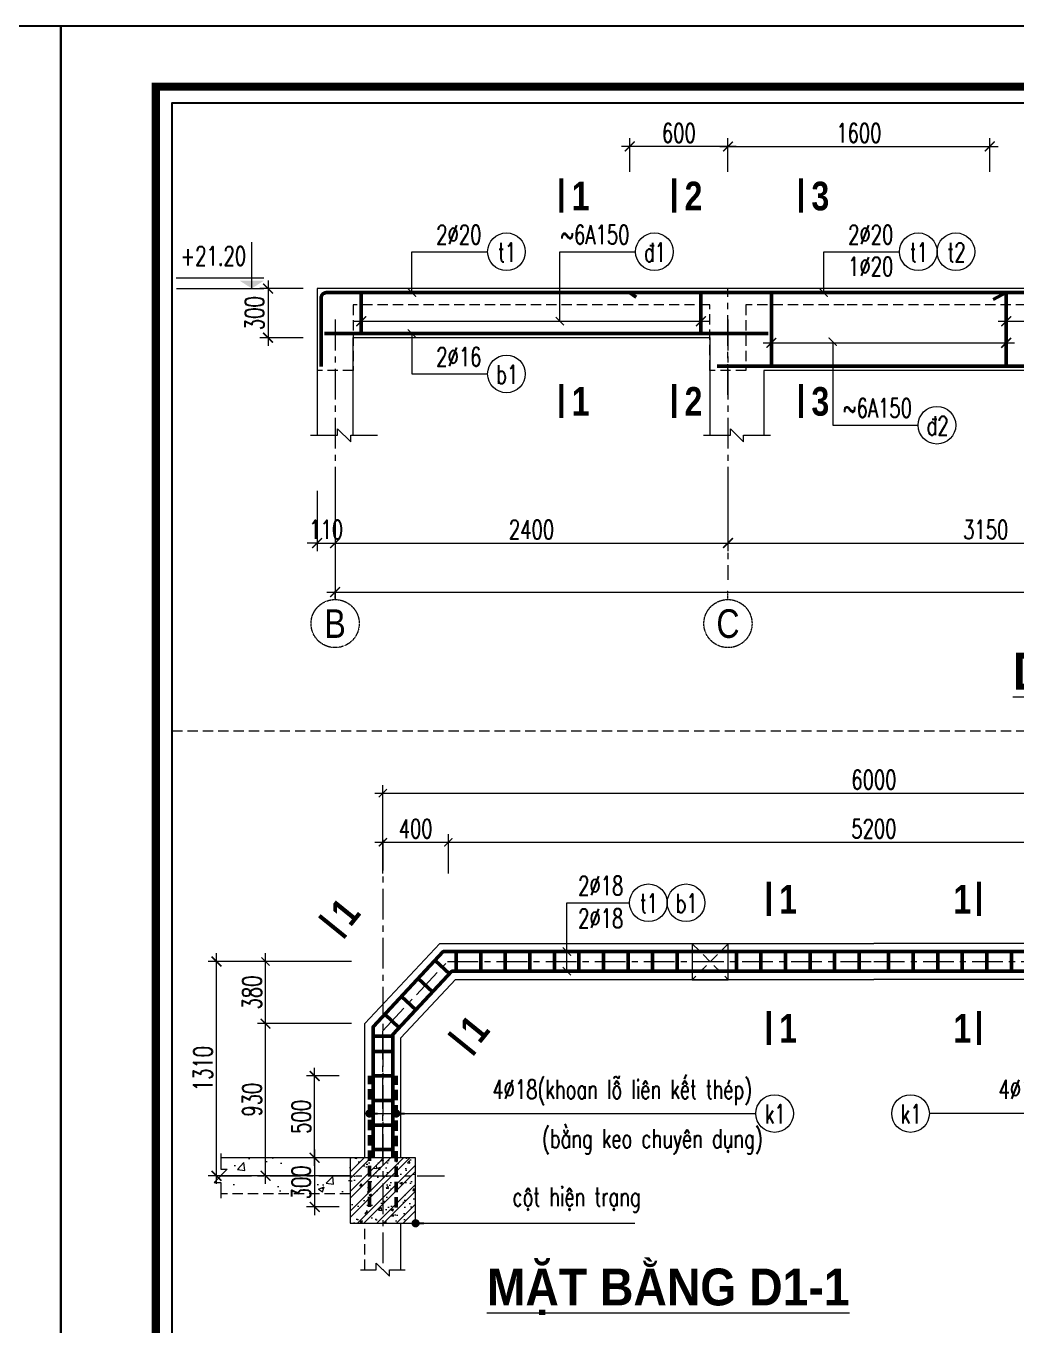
# Model space of a CAD drawing. Header units: millimetres. Extents: x 61738 to 439738, y 60858 to 151243.
# Drawn here: x 271312 to 283421, y 97912 to 113800 of the extents above; entities that cross this region are included whole.
import ezdxf
from ezdxf.enums import TextEntityAlignment as Align

# ---------------------------------------------------------------- set-up
doc = ezdxf.new("R2010")
doc.units = ezdxf.units.MM
doc.linetypes.add('CENTER', pattern=[2, 1.25, -0.25, 0.25, -0.25])
doc.linetypes.add('HIDDEN', pattern=[0.375, 0.25, -0.125])
for name, color, linetype, lineweight in [('1-THEP1', 1, 'Continuous', 50), ('10-TEXT', 4, 'Continuous', 15), ('2-THEP2', 6, 'Continuous', 50), ('3-THAY', 7, 'Continuous', 18), ('5-DUT', 2, 'HIDDEN', 15), ('6-TRUC', 8, 'CENTER', 9), ('7-HATCH', 8, 'Continuous', 13), ('8-DIM', 8, 'Continuous', 15), ('9-SO HIEU', 8, 'Continuous', 15), ('TEXT', 7, 'Continuous', 25)]:
    doc.layers.add(name, color=color, linetype=linetype, lineweight=lineweight)
doc.layers.add('Khungbo', color=32, linetype='Continuous')
doc.layers.add('KICHTHUOC', color=8, linetype='Continuous')
doc.styles.add('A3 - Text 2.3', font='Vnsimli.shx', dxfattribs={"width": 0.7, "height": 230})
doc.styles.add('A3 - Text 3.5', font='VnArialH.TTF', dxfattribs={"width": 0.8, "height": 350})
doc.styles.add('A3 - Text 4.5', font='VnArialH-Bold.TTF', dxfattribs={"width": 0.9, "height": 450})
doc.styles.add('A3-Text 2.3', font='vnsimli.shx', dxfattribs={"width": 0.7, "height": 230, "bigfont": 'vn.shx'})
doc.styles.add('A3-Text 3.5', font='VnArialH-Bold.TTF', dxfattribs={"width": 0.8, "height": 350})
doc.styles.add('S1', font='vnsimli.shx', dxfattribs={"width": 0.75})
doc.dimstyles.new('A3-1-100', dxfattribs={"dimtxt": 200, "dimasz": 120, "dimexe": 100, "dimexo": 0, "dimgap": 50, "dimtad": 1, "dimdec": 0, "dimdsep": 49, "dimtxsty": 'A3-Text 2.3', "dimblk": 'ARCHTICK', "dimcen": 10, "dimdle": 100, "dimclrd": 8, "dimclre": 8, "dimclrt": 2, "dimadec": 0, "dimazin": 2, "dimtfac": 1, "dimtdec": 0, "dimtix": 1, "dimtmove": 1, "dimatfit": 3, "dimldrblk": 'DOT', "dimfxl": 1, "dimtolj": 1, "dimtzin": 0, "dimlwd": -1, "dimlwe": -1, "dimarcsym": 0})
doc.dimstyles.new('A3-1-100x2', dxfattribs={"dimtxt": 200, "dimasz": 120, "dimexe": 100, "dimexo": 0, "dimgap": 50, "dimtad": 1, "dimdec": 0, "dimlfac": 0.5, "dimdsep": 49, "dimtxsty": 'A3-Text 2.3', "dimblk": 'ARCHTICK', "dimcen": 10, "dimdle": 100, "dimclrd": 8, "dimclre": 8, "dimclrt": 2, "dimadec": 0, "dimazin": 2, "dimtfac": 1, "dimtdec": 0, "dimtix": 1, "dimtmove": 1, "dimatfit": 3, "dimldrblk": 'DOT', "dimfxl": 1, "dimtolj": 1, "dimtzin": 0, "dimlwd": -1, "dimlwe": -1, "dimarcsym": 0})
doc.dimstyles.new('A3-1-100x3', dxfattribs={"dimtxt": 230, "dimasz": 120, "dimexe": 100, "dimexo": 0, "dimgap": 50, "dimtad": 1, "dimdec": 0, "dimlfac": 0.333333, "dimdsep": 49, "dimtxsty": 'A3-Text 2.3', "dimblk": 'ARCHTICK', "dimcen": 10, "dimdle": 100, "dimclrd": 8, "dimclre": 8, "dimclrt": 2, "dimadec": 0, "dimazin": 2, "dimtfac": 1, "dimtdec": 0, "dimtix": 1, "dimtmove": 1, "dimatfit": 3, "dimldrblk": 'DOT', "dimfxl": 1, "dimtolj": 1, "dimtzin": 0, "dimlwd": -1, "dimlwe": -1, "dimarcsym": 0})

# ---------------------------------------------------------------- blocks, each defined once
blk = doc.blocks.new('_ArchTick')
at = {"color": 0, "linetype": 'ByBlock', "const_width": 0.15}
blk.add_lwpolyline([(-0.5, -0.5), (0.5, 0.5)], dxfattribs=at)
blk = doc.blocks.new('*D169')
at = {"layer": '8-DIM', "color": 8, "linetype": 'ByBlock', "ltscale": 100, "transparency": 16777216}
blk.add_line((274839, 99868), (274839, 101068), dxfattribs=at)
at = {"layer": '8-DIM', "color": 8, "ltscale": 100, "transparency": 16777216}
for p, q in [((275140, 100968), (274739, 100968)), ((275140, 99968), (274739, 99968))]:
    blk.add_line(p, q, dxfattribs=at)
at = {"layer": 'Defpoints', "color": 0, "ltscale": 100, "transparency": 16777216}
for p in [(274839, 100968), (275140, 100968), (275140, 99968)]:
    blk.add_point(p, dxfattribs=at)
at = {"layer": '8-DIM', "color": 8, "ltscale": 100, "transparency": 16777216, "xscale": 120, "yscale": 120, "zscale": 120}
for p, rotation in [((274839, 100968), 90), ((274839, 99968), 270)]:
    blk.add_blockref('_ArchTick', p, dxfattribs=dict(at, rotation=rotation))
at = {"layer": '8-DIM', "color": 2, "ltscale": 100, "transparency": 16777216, "insert": (274674, 100468), "char_height": 230, "attachment_point": 5, "rotation": 90, "style": 'A3-Text 2.3'}
blk.add_mtext('\\A1;500', dxfattribs=at)
blk = doc.blocks.new('_Dot')
at = {"color": 0, "linetype": 'ByBlock', "lineweight": -2}
blk.add_line((-0.5, 0), (-1, 0), dxfattribs=at)
at = {"color": 0, "linetype": 'ByBlock', "const_width": 0.5}
blk.add_lwpolyline([(-0.25, 0, 1), (0.25, 0, 1)], format="xyb", close=True, dxfattribs=at)
blk = doc.blocks.new('*D170')
at = {"layer": '8-DIM', "color": 8, "linetype": 'ByBlock', "ltscale": 500, "transparency": 16777216}
blk.add_line((274239, 99648), (274239, 101708), dxfattribs=at)
at = {"layer": '8-DIM', "color": 8, "ltscale": 500, "transparency": 16777216}
for p, q in [((275289, 101608), (274139, 101608)), ((275289, 99748), (274139, 99748))]:
    blk.add_line(p, q, dxfattribs=at)
at = {"layer": 'Defpoints', "color": 0, "ltscale": 500, "transparency": 16777216}
for p in [(274239, 101608), (275289, 101608), (275289, 99748)]:
    blk.add_point(p, dxfattribs=at)
at = {"layer": '8-DIM', "color": 8, "ltscale": 500, "transparency": 16777216, "xscale": 120, "yscale": 120, "zscale": 120}
for p, rotation in [((274239, 101608), 90), ((274239, 99748), 270)]:
    blk.add_blockref('_ArchTick', p, dxfattribs=dict(at, rotation=rotation))
at = {"layer": '8-DIM', "color": 2, "ltscale": 500, "transparency": 16777216, "insert": (274074, 100678), "char_height": 230, "attachment_point": 5, "rotation": 90, "style": 'A3-Text 2.3'}
blk.add_mtext('\\A1;930', dxfattribs=at)
blk = doc.blocks.new('*D171')
at = {"layer": '8-DIM', "color": 8, "ltscale": 500, "transparency": 16777216}
for p, q in [((275289, 102368), (274139, 102368)), ((275289, 101608), (274139, 101608))]:
    blk.add_line(p, q, dxfattribs=at)
at = {"layer": '8-DIM', "color": 8, "linetype": 'ByBlock', "ltscale": 500, "transparency": 16777216}
blk.add_line((274239, 101508), (274239, 102468), dxfattribs=at)
at = {"layer": 'Defpoints', "color": 0, "ltscale": 500, "transparency": 16777216}
for p in [(274239, 102368), (275289, 102368), (275289, 101608)]:
    blk.add_point(p, dxfattribs=at)
at = {"layer": '8-DIM', "color": 8, "ltscale": 500, "transparency": 16777216, "xscale": 100, "yscale": 100, "zscale": 100}
for p, rotation in [((274239, 102368), 90), ((274239, 101608), 270)]:
    blk.add_blockref('_ArchTick', p, dxfattribs=dict(at, rotation=rotation))
at = {"layer": '8-DIM', "color": 2, "ltscale": 500, "transparency": 16777216, "insert": (274074, 101988), "char_height": 230, "attachment_point": 5, "rotation": 90, "style": 'A3-Text 2.3'}
blk.add_mtext('\\A1;380', dxfattribs=at)
blk = doc.blocks.new('*D172')
at = {"layer": '8-DIM', "color": 8, "ltscale": 500, "transparency": 16777216}
for p, q in [((274559, 102368), (273539, 102368)), ((275289, 99748), (273539, 99748))]:
    blk.add_line(p, q, dxfattribs=at)
at = {"layer": '8-DIM', "color": 8, "linetype": 'ByBlock', "ltscale": 500, "transparency": 16777216}
blk.add_line((273639, 99648), (273639, 102468), dxfattribs=at)
at = {"layer": 'Defpoints', "color": 0, "ltscale": 500, "transparency": 16777216}
for p in [(273639, 102368), (274559, 102368), (275289, 99748)]:
    blk.add_point(p, dxfattribs=at)
at = {"layer": '8-DIM', "color": 8, "ltscale": 500, "transparency": 16777216, "xscale": 120, "yscale": 120, "zscale": 120}
for p, rotation in [((273639, 102368), 90), ((273639, 99748), 270)]:
    blk.add_blockref('_ArchTick', p, dxfattribs=dict(at, rotation=rotation))
at = {"layer": '8-DIM', "color": 2, "ltscale": 500, "transparency": 16777216, "insert": (273474, 101058), "char_height": 230, "attachment_point": 5, "rotation": 90, "style": 'A3-Text 2.3'}
blk.add_mtext('\\A1;1310', dxfattribs=at)
blk = doc.blocks.new('*D173')
at = {"layer": '8-DIM', "color": 8, "ltscale": 500, "transparency": 16777216}
for p, q in [((275673, 103444), (275673, 103924)), ((276473, 103444), (276473, 103924))]:
    blk.add_line(p, q, dxfattribs=at)
at = {"layer": '8-DIM', "color": 8, "linetype": 'ByBlock', "ltscale": 500, "transparency": 16777216}
blk.add_line((275573, 103824), (276573, 103824), dxfattribs=at)
at = {"layer": 'Defpoints', "color": 0, "ltscale": 500, "transparency": 16777216}
for p in [(276473, 103824), (275673, 103444), (276473, 103444)]:
    blk.add_point(p, dxfattribs=at)
at = {"layer": '8-DIM', "color": 8, "ltscale": 500, "transparency": 16777216, "xscale": 100, "yscale": 100, "zscale": 100, "rotation": 180}
blk.add_blockref('_ArchTick', (275673, 103824), dxfattribs=at)
at = {"layer": '8-DIM', "color": 8, "ltscale": 500, "transparency": 16777216, "xscale": 100, "yscale": 100, "zscale": 100}
blk.add_blockref('_ArchTick', (276473, 103824), dxfattribs=at)
at = {"layer": '8-DIM', "color": 2, "ltscale": 500, "transparency": 16777216, "insert": (276073, 103989), "char_height": 230, "attachment_point": 5, "style": 'A3-Text 2.3'}
blk.add_mtext('\\A1;400', dxfattribs=at)
blk = doc.blocks.new('*D174')
at = {"layer": '8-DIM', "color": 8, "ltscale": 500, "transparency": 16777216}
for p, q in [((276473, 103444), (276473, 103924)), ((286872, 103284), (286872, 103924))]:
    blk.add_line(p, q, dxfattribs=at)
at = {"layer": '8-DIM', "color": 8, "linetype": 'ByBlock', "ltscale": 500, "transparency": 16777216}
blk.add_line((276373, 103824), (286972, 103824), dxfattribs=at)
at = {"layer": 'Defpoints', "color": 0, "ltscale": 500, "transparency": 16777216}
for p in [(286872, 103824), (276473, 103444), (286872, 103284)]:
    blk.add_point(p, dxfattribs=at)
at = {"layer": '8-DIM', "color": 8, "ltscale": 500, "transparency": 16777216, "xscale": 100, "yscale": 100, "zscale": 100, "rotation": 180}
blk.add_blockref('_ArchTick', (276473, 103824), dxfattribs=at)
at = {"layer": '8-DIM', "color": 8, "ltscale": 500, "transparency": 16777216, "xscale": 100, "yscale": 100, "zscale": 100}
blk.add_blockref('_ArchTick', (286872, 103824), dxfattribs=at)
at = {"layer": '8-DIM', "color": 2, "ltscale": 500, "transparency": 16777216, "insert": (281673, 103989), "char_height": 230, "attachment_point": 5, "style": 'A3-Text 2.3'}
blk.add_mtext('\\A1;5200', dxfattribs=at)
blk = doc.blocks.new('*D175')
at = {"layer": '8-DIM', "color": 8, "linetype": 'ByBlock', "ltscale": 500, "transparency": 16777216}
blk.add_line((275573, 104424), (287773, 104424), dxfattribs=at)
at = {"layer": '8-DIM', "color": 8, "ltscale": 500, "transparency": 16777216}
for p, q in [((275673, 103444), (275673, 104524)), ((287673, 103284), (287673, 104524))]:
    blk.add_line(p, q, dxfattribs=at)
at = {"layer": 'Defpoints', "color": 0, "ltscale": 500, "transparency": 16777216}
for p in [(287673, 104424), (275673, 103444), (287673, 103284)]:
    blk.add_point(p, dxfattribs=at)
at = {"layer": '8-DIM', "color": 8, "ltscale": 500, "transparency": 16777216, "xscale": 100, "yscale": 100, "zscale": 100, "rotation": 180}
blk.add_blockref('_ArchTick', (275673, 104424), dxfattribs=at)
at = {"layer": '8-DIM', "color": 8, "ltscale": 500, "transparency": 16777216, "xscale": 100, "yscale": 100, "zscale": 100}
blk.add_blockref('_ArchTick', (287673, 104424), dxfattribs=at)
at = {"layer": '8-DIM', "color": 2, "ltscale": 500, "transparency": 16777216, "insert": (281673, 104589), "char_height": 230, "attachment_point": 5, "style": 'A3-Text 2.3'}
blk.add_mtext('\\A1;6000', dxfattribs=at)
blk = doc.blocks.new('Mat cat KC - Dung')
at = {"layer": '10-TEXT', "color": 2, "const_width": 50}
blk.add_lwpolyline([(0, 418), (0, 0)], dxfattribs=at)
at = {"layer": '10-TEXT', "color": 3, "ltscale": 500, "style": 'A3-Text 3.5', "width": 0.8}
blk.add_attdef('1', (127, 29), '', height=350, dxfattribs=at)
blk = doc.blocks.new('CDS12')
at = {"layer": 'Defpoints'}
blk.add_lwpolyline([(91835, 363353), (49835, 363353), (49835, 393053), (91835, 393053)], close=True, dxfattribs=at)
at = {"layer": 'Khungbo', "color": 1, "const_width": 100}
blk.add_lwpolyline([(91094, 364100), (50996, 364100), (50996, 392312), (91094, 392312)], close=True, dxfattribs=at)
at = {"layer": 'Khungbo', "color": 1}
blk.add_lwpolyline([(90894, 364300), (51196, 364300), (51196, 392112), (90894, 392112)], close=True, dxfattribs=at)
blk = doc.blocks.new('*D253')
at = {"layer": '8-DIM', "color": 8, "ltscale": 100, "transparency": 16777216}
for p, q in [((275089, 108118), (275089, 106781)), ((292489, 108118), (292489, 106781))]:
    blk.add_line(p, q, dxfattribs=at)
at = {"layer": '8-DIM', "color": 8, "linetype": 'ByBlock', "ltscale": 100, "transparency": 16777216}
blk.add_line((274989, 106881), (292589, 106881), dxfattribs=at)
at = {"layer": 'Defpoints', "color": 0, "ltscale": 100, "transparency": 16777216}
for p in [(275089, 108118), (292489, 108118), (292489, 106881)]:
    blk.add_point(p, dxfattribs=at)
at = {"layer": '8-DIM', "color": 8, "ltscale": 100, "transparency": 16777216, "xscale": 120, "yscale": 120, "zscale": 120, "rotation": 180}
blk.add_blockref('_ArchTick', (275089, 106881), dxfattribs=at)
at = {"layer": '8-DIM', "color": 8, "ltscale": 100, "transparency": 16777216, "xscale": 120, "yscale": 120, "zscale": 120}
blk.add_blockref('_ArchTick', (292489, 106881), dxfattribs=at)
at = {"layer": '8-DIM', "color": 2, "ltscale": 100, "transparency": 16777216, "insert": (283789, 107046), "char_height": 230, "attachment_point": 5, "style": 'A3-Text 2.3'}
blk.add_mtext('\\A1;8700', dxfattribs=at)
blk = doc.blocks.new('Truc X')
at = {"layer": '6-TRUC', "color": 2}
blk.add_line((0, 0), (0, 150), dxfattribs=at)
blk.add_circle((0, -400), 400, dxfattribs=at)
at = {"layer": '6-TRUC', "color": 2, "style": 'A3 - Text 3.5', "width": 0.8}
blk.add_attdef('1', text='', height=500, dxfattribs=at).set_placement((-13, -400), align=Align.MIDDLE_CENTER)
blk = doc.blocks.new('*D247')
at = {"layer": '8-DIM', "color": 8, "ltscale": 300, "transparency": 16777216}
for p, q in [((275409, 110098), (275409, 110291)), ((279559, 110098), (279559, 110291))]:
    blk.add_line(p, q, dxfattribs=at)
at = {"layer": '8-DIM', "color": 8, "linetype": 'ByBlock', "ltscale": 300, "transparency": 16777216}
blk.add_line((275309, 110191), (279659, 110191), dxfattribs=at)
at = {"layer": 'Defpoints', "color": 0, "ltscale": 300, "transparency": 16777216}
for p in [(279559, 110191), (275409, 110098), (279559, 110098)]:
    blk.add_point(p, dxfattribs=at)
at = {"layer": '8-DIM', "color": 8, "ltscale": 300, "transparency": 16777216, "xscale": 120, "yscale": 120, "zscale": 120, "rotation": 180}
blk.add_blockref('_ArchTick', (275409, 110191), dxfattribs=at)
at = {"layer": '8-DIM', "color": 8, "ltscale": 300, "transparency": 16777216, "xscale": 120, "yscale": 120, "zscale": 120}
blk.add_blockref('_ArchTick', (279559, 110191), dxfattribs=at)
blk = doc.blocks.new('*D248')
at = {"layer": '8-DIM', "color": 8, "ltscale": 300, "transparency": 16777216}
for p, q in [((283289, 110091), (283289, 110291)), ((289289, 110011), (289289, 110291))]:
    blk.add_line(p, q, dxfattribs=at)
at = {"layer": '8-DIM', "color": 8, "linetype": 'ByBlock', "ltscale": 300, "transparency": 16777216}
blk.add_line((283189, 110191), (289389, 110191), dxfattribs=at)
at = {"layer": 'Defpoints', "color": 0, "ltscale": 300, "transparency": 16777216}
for p in [(289289, 110191), (283289, 110091), (289289, 110011)]:
    blk.add_point(p, dxfattribs=at)
at = {"layer": '8-DIM', "color": 8, "ltscale": 300, "transparency": 16777216, "xscale": 120, "yscale": 120, "zscale": 120, "rotation": 180}
blk.add_blockref('_ArchTick', (283289, 110191), dxfattribs=at)
at = {"layer": '8-DIM', "color": 8, "ltscale": 300, "transparency": 16777216, "xscale": 120, "yscale": 120, "zscale": 120}
blk.add_blockref('_ArchTick', (289289, 110191), dxfattribs=at)
blk = doc.blocks.new('*D249')
at = {"layer": '8-DIM', "color": 8, "ltscale": 500, "transparency": 16777216}
for p, q in [((275089, 108118), (275089, 107381)), ((279889, 108118), (279889, 107381))]:
    blk.add_line(p, q, dxfattribs=at)
at = {"layer": '8-DIM', "color": 8, "linetype": 'ByBlock', "ltscale": 500, "transparency": 16777216}
blk.add_line((274989, 107481), (279989, 107481), dxfattribs=at)
at = {"layer": 'Defpoints', "color": 0, "ltscale": 500, "transparency": 16777216}
for p in [(275089, 108118), (279889, 108118), (279889, 107481)]:
    blk.add_point(p, dxfattribs=at)
at = {"layer": '8-DIM', "color": 8, "ltscale": 500, "transparency": 16777216, "xscale": 120, "yscale": 120, "zscale": 120, "rotation": 180}
blk.add_blockref('_ArchTick', (275089, 107481), dxfattribs=at)
at = {"layer": '8-DIM', "color": 8, "ltscale": 500, "transparency": 16777216, "xscale": 120, "yscale": 120, "zscale": 120}
blk.add_blockref('_ArchTick', (279889, 107481), dxfattribs=at)
at = {"layer": '8-DIM', "color": 2, "ltscale": 500, "transparency": 16777216, "insert": (277489, 107646), "char_height": 230, "attachment_point": 5, "style": 'A3-Text 2.3'}
blk.add_mtext('\\A1;2400', dxfattribs=at)
blk = doc.blocks.new('*D254')
at = {"layer": '8-DIM', "color": 8, "ltscale": 500, "transparency": 16777216}
for p, q in [((279889, 107731), (279889, 107381)), ((286189, 107731), (286189, 107381))]:
    blk.add_line(p, q, dxfattribs=at)
at = {"layer": '8-DIM', "color": 8, "linetype": 'ByBlock', "ltscale": 500, "transparency": 16777216}
blk.add_line((279789, 107481), (286289, 107481), dxfattribs=at)
at = {"layer": 'Defpoints', "color": 0, "ltscale": 500, "transparency": 16777216}
for p in [(279889, 107731), (286189, 107731), (286189, 107481)]:
    blk.add_point(p, dxfattribs=at)
at = {"layer": '8-DIM', "color": 8, "ltscale": 500, "transparency": 16777216, "xscale": 120, "yscale": 120, "zscale": 120, "rotation": 180}
blk.add_blockref('_ArchTick', (279889, 107481), dxfattribs=at)
at = {"layer": '8-DIM', "color": 8, "ltscale": 500, "transparency": 16777216, "xscale": 120, "yscale": 120, "zscale": 120}
blk.add_blockref('_ArchTick', (286189, 107481), dxfattribs=at)
at = {"layer": '8-DIM', "color": 2, "ltscale": 500, "transparency": 16777216, "insert": (283039, 107646), "char_height": 230, "attachment_point": 5, "style": 'A3-Text 2.3'}
blk.add_mtext('\\A1;3150', dxfattribs=at)
blk = doc.blocks.new('*U257')
at = {"layer": '10-TEXT'}
for p, q in [((17615, 449767), (17615, 450310)), ((16730, 449893), (17756, 449893)), ((16734, 449766), (17757, 449766))]:
    blk.add_line(p, q, dxfattribs=at)
at = {"layer": '10-TEXT', "color": 1}
blk.add_solid([(17756, 449858), (17615, 449767), (17473, 449858)], dxfattribs=at)
blk = doc.blocks.new('*D262')
at = {"layer": '8-DIM', "color": 8, "ltscale": 300, "transparency": 16777216}
for p, q in [((274699, 110591), (274169, 110591)), ((274699, 109991), (274169, 109991))]:
    blk.add_line(p, q, dxfattribs=at)
at = {"layer": '8-DIM', "color": 8, "linetype": 'ByBlock', "ltscale": 300, "transparency": 16777216}
blk.add_line((274269, 110691), (274269, 109891), dxfattribs=at)
at = {"layer": 'Defpoints', "color": 0, "ltscale": 300, "transparency": 16777216}
for p in [(274699, 110591), (274269, 109991), (274699, 109991)]:
    blk.add_point(p, dxfattribs=at)
at = {"layer": '8-DIM', "color": 8, "ltscale": 300, "transparency": 16777216, "xscale": 120, "yscale": 120, "zscale": 120}
for p, rotation in [((274269, 110591), 90), ((274269, 109991), 270)]:
    blk.add_blockref('_ArchTick', p, dxfattribs=dict(at, rotation=rotation))
at = {"layer": '8-DIM', "color": 2, "ltscale": 300, "transparency": 16777216, "insert": (274104, 110291), "char_height": 230, "attachment_point": 5, "rotation": 90, "style": 'A3-Text 2.3'}
blk.add_mtext('\\A1;300', dxfattribs=at)
blk = doc.blocks.new('*D263')
at = {"layer": '8-DIM', "color": 8, "ltscale": 500, "transparency": 16777216}
for p, q in [((274869, 108118), (274869, 107381)), ((275089, 108118), (275089, 107381))]:
    blk.add_line(p, q, dxfattribs=at)
at = {"layer": '8-DIM', "color": 8, "linetype": 'ByBlock', "ltscale": 500, "transparency": 16777216}
for p, q in [((274869, 107481), (274749, 107481)), ((274869, 107481), (275089, 107481)), ((275089, 107481), (275209, 107481))]:
    blk.add_line(p, q, dxfattribs=at)
at = {"layer": 'Defpoints', "color": 0, "ltscale": 500, "transparency": 16777216}
for p in [(274869, 108118), (275089, 108118), (275089, 107481)]:
    blk.add_point(p, dxfattribs=at)
at = {"layer": '8-DIM', "color": 8, "ltscale": 500, "transparency": 16777216, "xscale": 120, "yscale": 120, "zscale": 120}
blk.add_blockref('_ArchTick', (274869, 107481), dxfattribs=at)
at = {"layer": '8-DIM', "color": 8, "ltscale": 500, "transparency": 16777216, "xscale": 120, "yscale": 120, "zscale": 120, "rotation": 180}
blk.add_blockref('_ArchTick', (275089, 107481), dxfattribs=at)
at = {"layer": '8-DIM', "color": 2, "ltscale": 500, "transparency": 16777216, "insert": (274979, 107646), "char_height": 230, "attachment_point": 5, "style": 'A3-Text 2.3'}
blk.add_mtext('\\A1;110', dxfattribs=at)
blk = doc.blocks.new('*D270')
at = {"layer": '8-DIM', "color": 8, "linetype": 'ByBlock', "ltscale": 500, "transparency": 16777216}
blk.add_line((279789, 112328), (283189, 112328), dxfattribs=at)
at = {"layer": '8-DIM', "color": 8, "ltscale": 500, "transparency": 16777216}
for p, q in [((279889, 112018), (279889, 112428)), ((283089, 112018), (283089, 112428))]:
    blk.add_line(p, q, dxfattribs=at)
at = {"layer": 'Defpoints', "color": 0, "ltscale": 500, "transparency": 16777216}
for p in [(283089, 112328), (279889, 112018), (283089, 112018)]:
    blk.add_point(p, dxfattribs=at)
at = {"layer": '8-DIM', "color": 8, "ltscale": 500, "transparency": 16777216, "xscale": 120, "yscale": 120, "zscale": 120, "rotation": 180}
blk.add_blockref('_ArchTick', (279889, 112328), dxfattribs=at)
at = {"layer": '8-DIM', "color": 8, "ltscale": 500, "transparency": 16777216, "xscale": 120, "yscale": 120, "zscale": 120}
blk.add_blockref('_ArchTick', (283089, 112328), dxfattribs=at)
at = {"layer": '8-DIM', "color": 2, "ltscale": 500, "transparency": 16777216, "insert": (281489, 112493), "char_height": 230, "attachment_point": 5, "style": 'A3-Text 2.3'}
blk.add_mtext('\\A1;1600', dxfattribs=at)
blk = doc.blocks.new('*D271')
at = {"layer": '8-DIM', "color": 8, "linetype": 'ByBlock', "ltscale": 500, "transparency": 16777216}
blk.add_line((279989, 112328), (278589, 112328), dxfattribs=at)
at = {"layer": '8-DIM', "color": 8, "ltscale": 500, "transparency": 16777216}
for p, q in [((278689, 112018), (278689, 112428)), ((279889, 112018), (279889, 112428))]:
    blk.add_line(p, q, dxfattribs=at)
at = {"layer": 'Defpoints', "color": 0, "ltscale": 500, "transparency": 16777216}
for p in [(278689, 112328), (278689, 112018), (279889, 112018)]:
    blk.add_point(p, dxfattribs=at)
at = {"layer": '8-DIM', "color": 8, "ltscale": 500, "transparency": 16777216, "xscale": 120, "yscale": 120, "zscale": 120, "rotation": 180}
blk.add_blockref('_ArchTick', (278689, 112328), dxfattribs=at)
at = {"layer": '8-DIM', "color": 8, "ltscale": 500, "transparency": 16777216, "xscale": 120, "yscale": 120, "zscale": 120}
blk.add_blockref('_ArchTick', (279889, 112328), dxfattribs=at)
at = {"layer": '8-DIM', "color": 2, "ltscale": 500, "transparency": 16777216, "insert": (279289, 112493), "char_height": 230, "attachment_point": 5, "style": 'A3-Text 2.3'}
blk.add_mtext('\\A1;600', dxfattribs=at)
blk = doc.blocks.new('*D272')
at = {"layer": '8-DIM', "color": 8, "ltscale": 500, "transparency": 16777216}
for p, q in [((283289, 110291), (283289, 109828)), ((280419, 110198), (280419, 109828))]:
    blk.add_line(p, q, dxfattribs=at)
at = {"layer": '8-DIM', "color": 8, "linetype": 'ByBlock', "ltscale": 500, "transparency": 16777216}
blk.add_line((280319, 109928), (283389, 109928), dxfattribs=at)
at = {"layer": 'Defpoints', "color": 0, "ltscale": 500, "transparency": 16777216}
for p in [(283289, 110291), (280419, 110198), (283289, 109928)]:
    blk.add_point(p, dxfattribs=at)
at = {"layer": '8-DIM', "color": 8, "ltscale": 500, "transparency": 16777216, "xscale": 120, "yscale": 120, "zscale": 120, "rotation": 180}
blk.add_blockref('_ArchTick', (280419, 109928), dxfattribs=at)
at = {"layer": '8-DIM', "color": 8, "ltscale": 500, "transparency": 16777216, "xscale": 120, "yscale": 120, "zscale": 120}
blk.add_blockref('_ArchTick', (283289, 109928), dxfattribs=at)
blk = doc.blocks.new('*D858')
at = {"layer": '8-DIM', "color": 8, "ltscale": 400, "transparency": 16777216}
for p, q in [((275140, 99968), (274739, 99968)), ((275140, 99368), (274739, 99368))]:
    blk.add_line(p, q, dxfattribs=at)
at = {"layer": '8-DIM', "color": 8, "linetype": 'ByBlock', "ltscale": 400, "transparency": 16777216}
blk.add_line((274839, 100068), (274839, 99268), dxfattribs=at)
at = {"layer": 'Defpoints', "color": 0, "ltscale": 400, "transparency": 16777216}
for p in [(275140, 99968), (274839, 99368), (275140, 99368)]:
    blk.add_point(p, dxfattribs=at)
at = {"layer": '8-DIM', "color": 8, "ltscale": 400, "transparency": 16777216, "xscale": 120, "yscale": 120, "zscale": 120}
for p, rotation in [((274839, 99968), 90), ((274839, 99368), 270)]:
    blk.add_blockref('_ArchTick', p, dxfattribs=dict(at, rotation=rotation))
at = {"layer": '8-DIM', "color": 2, "ltscale": 400, "transparency": 16777216, "insert": (274674, 99668), "char_height": 230, "attachment_point": 5, "rotation": 90, "style": 'A3-Text 2.3'}
blk.add_mtext('\\A1;300', dxfattribs=at)

msp = doc.modelspace()

# ---------------------------------------------------------------- hatches: boundary and pattern name
at = {"layer": '7-HATCH', "ltscale": 500}
h = msp.add_hatch(dxfattribs=at)
h.set_pattern_fill('AR-CONC', color=256, scale=4)
h.set_pattern_definition([(50, (-200361.3, -15562.63), (728.7387, -63.75634), [76.2, -838.2]), (355, (-200361.3, -15562.6), (-140.9737, 764.2274), [60.96, -670.5623]), (100.45144, (-200300.6, -15567.95), (587.765, 700.471), [64.76, -712.361]), (46.1842, (-200361.3, -15359.4), (1084.3162, -168.1693), [114.3, -1257.3]), (96.63556, (-200270.9, -15373.4), (949.6165, 989.7045), [97.14, -1068.5424]), (351.18415, (-200361.3, -15359.4), (949.6165, 989.7045), [91.4399, -1005.839]), (21, (-200259.7, -15410.23), (606.4576, -409.0608), [76.2, -838.2]), (326, (-200259.7, -15410.2), (247.2081, 736.7519), [60.96, -670.56]), (71.45144, (-200209.2, -15444.3), (853.6657, 327.6911), [64.76, -712.3598]), (37.5, (-200361.3, -15562.63), (12.35441, 338.22016), [0, -662.432, 0, -680.72, 0, -673.1]), (7.5, (-200361.3, -15562.63), (267.27865, 400.7223), [0, -388.112, 0, -647.192, 0, -256.54]), (327.5, (-200587.87, -15562.63), (542.36238, -22.91498), [0, -254, 0, -792.48, 0, -1051.56]), (317.5, (-200689.47, -15562.63), (592.51673, 101.70596), [0, -330.2, 0, -526.288, 0, -746.76])])
h.paths.add_polyline_path([(273691.9, 99968), (273691.9, 99528), (275272.5, 99528), (275272.5, 99968)])
h = msp.add_hatch(dxfattribs=at)
h.set_pattern_fill('BT', color=256, scale=45, pattern_type=2)
h.set_pattern_definition([(45, (-5151.23, 64224.3), (-119.32427, 119.32427), []), (45, (-5071.68, 64224.3), (-119.32427, 119.32427), []), (50, (-5151.23, 64224.3), (322.76708, -28.23846), [33.75, -371.25]), (355, (-5151.23, 64224.3), (-62.4381, 338.48646), [27, -297]), (100.4514, (-5124.33, 64221.95), (260.32922, 310.2478), [28.6831, -315.51395]), (46.1842, (-5151.23, 64314.3), (480.25847, -74.48356), [50.625, -556.875]), (96.6356, (-5111.2, 64308.1), (420.5982, 438.35304), [43.0246, -473.27085]), (351.1842, (-5151.23, 64314.3), (420.5979, 438.3534), [40.5, -445.5]), (21, (-5106.23, 64291.8), (268.60817, -181.1785), [33.75, -371.25]), (326, (-5106.23, 64291.8), (109.4919, 326.31752), [27, -297]), (71.4514, (-5083.84, 64276.7), (378.1002, 145.13872), [28.6831, -315.51395]), (37.5, (-5151.23, 64224.3), (5.471935, 149.802234), [0, -293.4, 0, -301.5, 0, -298.125]), (7.5, (-5151.23, 64224.3), (118.38129, 177.48527), [0, -171.9, 0, -286.65, 0, -113.625]), (327.5, (-5251.58, 64224.3), (240.220096, -10.14969), [0, -112.5, 0, -351, 0, -465.75]), (317.5, (-5296.58, 64224.3), (262.43378, 45.04724), [0, -146.25, 0, -233.1, 0, -330.75])])
h.paths.add_polyline_path([(276072.5, 99968), (275272.5, 99968), (275272.5, 99168), (276072.5, 99168)])

# ---------------------------------------------------------------- linework, layer by layer
at = {"layer": '1-THEP1', "ltscale": 300}
for points in [[(274919.2, 109637.6), (274919.2, 110481.1, -0.4142136), (274979.2, 110541.1), (281309.2, 110541.1)], [(292629.2, 109417.6), (292629.2, 110481.1, 0.4142136), (292569.2, 110541.1), (281309.2, 110541.1)]]:
    msp.add_lwpolyline(points, format="xyb", dxfattribs=at)
for points in [[(274959.2, 110041.1), (280379.2, 110041.1)], [(279759.2, 109641.1), (281309.2, 109641.1)], [(292679.2, 109641.1), (281309.2, 109641.1)]]:
    msp.add_lwpolyline(points, dxfattribs=at)
at = {"layer": '1-THEP1'}
for points in [[(275552.5, 99968), (275552.5, 101568.6), (276410.6, 102488), (279795.7, 102488)], [(279538.8, 102488), (281672.5, 102488)], [(283806.3, 102488), (281672.5, 102488)]]:
    msp.add_lwpolyline(points, dxfattribs=at)
at = {"layer": '1-THEP1', "ltscale": 500}
for points in [[(275792.5, 99968), (275792.5, 101474), (276514.9, 102248), (279789.5, 102248)], [(279548.8, 102248), (281672.5, 102248)], [(283796.3, 102248), (281672.5, 102248)]]:
    msp.add_lwpolyline(points, dxfattribs=at)
at = {"layer": '1-THEP1', "linetype": 'HIDDEN', "ltscale": 500}
for points in [[(275508.8, 99368), (275508.8, 100968)], [(275836.3, 99360), (275836.3, 100968)]]:
    msp.add_lwpolyline(points, dxfattribs=at)
at = {"layer": '2-THEP2', "ltscale": 300}
for points in [[(275409.2, 110541.1), (275409.2, 110041.1)], [(279559.2, 110541.1), (279559.2, 110041.1)], [(280419.2, 110541.1), (280419.2, 109641.1)], [(283289.2, 110541.1), (283289.2, 109641.1)]]:
    msp.add_lwpolyline(points, dxfattribs=at)
at = {"layer": '2-THEP2', "ltscale": 500}
for points in [[(278769.2, 110487.6), (278685, 110541.1), (283289.2, 110541.1), (283129.2, 110457.6)], [(276568.8, 102248), (276568.8, 102488)], [(276868.8, 102248), (276868.8, 102488)], [(277168.8, 102248), (277168.8, 102488)], [(277468.8, 102248), (277468.8, 102488)], [(277768.8, 102248), (277768.8, 102488)], [(278068.8, 102248), (278068.8, 102488)], [(278368.8, 102248), (278368.8, 102488)], [(278668.8, 102248), (278668.8, 102488)], [(278968.8, 102248), (278968.8, 102488)], [(279268.8, 102248), (279268.8, 102488)], [(279992.6, 102248), (279992.6, 102488)], [(280292.6, 102248), (280292.6, 102488)], [(280592.6, 102248), (280592.6, 102488)], [(280892.6, 102248), (280892.6, 102488)], [(281192.6, 102248), (281192.6, 102488)], [(281492.6, 102248), (281492.6, 102488)], [(281852.5, 102248), (281852.5, 102488)], [(282152.5, 102248), (282152.5, 102488)], [(282452.5, 102248), (282452.5, 102488)], [(282752.5, 102248), (282752.5, 102488)], [(283052.5, 102248), (283052.5, 102488)], [(283352.5, 102248), (283352.5, 102488)], [(276485.1, 102216.1), (276309.7, 102379.8)], [(276280.4, 101996.7), (276105, 102160.5)], [(276075.7, 101777.4), (275900.3, 101941.2)], [(275871, 101558.1), (275695.6, 101721.9)], [(275792.5, 101454.3), (275552.5, 101454.3)], [(275552.5, 101268), (275792.5, 101268)], [(275552.5, 100968), (275792.5, 100968)], [(275552.5, 100668), (275792.5, 100668)], [(275552.5, 100368), (275792.5, 100368)], [(275552.5, 100068), (275792.5, 100068)]]:
    msp.add_lwpolyline(points, dxfattribs=at)
at = {"layer": '3-THAY', "ltscale": 300}
for p, q in [((281309.2, 109591.1), (280329.2, 109591.1)), ((280329.2, 109591.1), (280329.2, 108797.6))]:
    msp.add_line(p, q, dxfattribs=at)
at = {"layer": '3-THAY'}
for p, q in [((275452.5, 100188), (275452.5, 101608)), ((275272.5, 99968), (273691.9, 99968)), ((275892.5, 98600.6), (275892.5, 99168))]:
    msp.add_line(p, q, dxfattribs=at)
at = {"layer": '3-THAY', "ltscale": 300}
for points in [[(281309.2, 110591.1), (274869.2, 110591.1), (274869.2, 108797.6)], [(292269.2, 110591.1), (281309.2, 110591.1)], [(275309.2, 108797.6), (275309.2, 109991.1), (279669.2, 109991.1), (279669.2, 108797.6)], [(292049.2, 108797.6), (292049.2, 109591.1), (281309.2, 109591.1)]]:
    msp.add_lwpolyline(points, dxfattribs=at)
at = {"layer": '3-THAY'}
for points in [[(275452.5, 99968), (275452.5, 101608), (276367.2, 102588), (281672.5, 102588)], [(287892.5, 99968), (287892.5, 101608), (286977.8, 102588), (281672.5, 102588)], [(275892.5, 99968), (275892.5, 101434.6), (276558.4, 102148), (281672.5, 102148)], [(287452.5, 99968), (287452.5, 101434.6), (286786.6, 102148), (281672.5, 102148)]]:
    msp.add_lwpolyline(points, dxfattribs=at)
for points in [[(279452.6, 102144.9), (279892.6, 102144.9), (279892.6, 102584.9), (279452.6, 102584.9)], [(275272.5, 99168), (276072.5, 99168), (276072.5, 99968), (275272.5, 99968)]]:
    msp.add_lwpolyline(points, close=True, dxfattribs=at)
at = {"layer": '5-DUT', "ltscale": 500}
for p, q in [((279669.2, 110391.1), (275309.2, 110391.1)), ((275309.2, 110391.1), (275309.2, 109591.1)), ((279669.2, 109591.1), (279669.2, 110391.1)), ((281309.2, 110391.1), (280109.2, 110391.1)), ((280109.2, 110391.1), (280109.2, 109591.1)), ((275309.2, 109591.1), (274869.2, 109591.1)), ((280109.2, 109591.1), (279669.2, 109591.1)), ((275272.5, 99528), (273691.9, 99528)), ((275452.5, 98600.6), (275452.5, 99168))]:
    msp.add_line(p, q, dxfattribs=at)
for points in [[(292269.2, 110391.1), (286409.2, 110391.1), (286409.2, 109591.1), (285969.2, 109591.1), (285969.2, 110391.1), (281309.2, 110391.1)], [(273099.2, 105187.6), (308238.5, 105187.6)], [(279892.6, 102584.9), (279452.6, 102144.9)], [(279452.6, 102584.9), (279892.6, 102144.9)]]:
    msp.add_lwpolyline(points, dxfattribs=at)
at = {"layer": '6-TRUC', "ltscale": 300}
for p, q in [((275672.5, 103855.9), (275672.5, 98600.6)), ((273691.9, 99748), (276425.8, 99748))]:
    msp.add_line(p, q, dxfattribs=at)
for points in [[(279889.2, 109291.1), (279889.2, 110591.1)], [(275089.2, 110211.1), (275089.2, 107031.1)], [(279889.2, 110211.1), (279889.2, 107031.1)], [(275672.5, 99968), (275672.5, 101521.3), (276462.8, 102368), (281672.5, 102368), (286882.2, 102368), (287672.5, 101521.3), (287672.5, 99968)]]:
    msp.add_lwpolyline(points, dxfattribs=at)
at = {"layer": '7-HATCH', "ltscale": 300}
for points in [[(274790, 108797.6), (275119.2, 108797.6), (275119.2, 108877.6), (275279.2, 108717.6), (275279.2, 108797.6), (275608.4, 108797.6)], [(279590, 108797.6), (279919.2, 108797.6), (279919.2, 108877.6), (280079.2, 108717.6), (280079.2, 108797.6), (280408.4, 108797.6)]]:
    msp.add_lwpolyline(points, dxfattribs=at)
at = {"layer": '7-HATCH', "ltscale": 500}
for points in [[(273691.9, 100020.8), (273691.9, 99828), (273771.9, 99828), (273611.9, 99668), (273691.9, 99668), (273691.9, 99475.2)], [(275399.7, 98600.6), (275592.5, 98600.6), (275592.5, 98680.6), (275752.5, 98520.6), (275752.5, 98600.6), (275945.3, 98600.6)]]:
    msp.add_lwpolyline(points, dxfattribs=at)
at = {"layer": '9-SO HIEU'}
for centre in [(277182.9, 111041.1), (278990.6, 111041.1), (282214.8, 111041.1), (282674.8, 111041.1), (277182.9, 109547.6), (282442.9, 108921.1), (278916.6, 103084.3), (279376.6, 103084.3), (280459.2, 100509.1), (282120, 100509.1)]:
    msp.add_circle(centre, 230, dxfattribs=at)

# ---------------------------------------------------------------- block references
at = {"layer": '8-DIM'}
for p, values in [((277852.3, 111518.5), {'1': '1'}), ((279232.3, 111518.5), {'1': '2'}), ((280782.3, 111518.5), {'1': '3'}), ((277852.3, 109008.5), {'1': '1'}), ((279232.3, 109008.5), {'1': '2'}), ((280782.3, 109008.5), {'1': '3'}), ((280388.8, 102924.1), {'1': '1'}), ((280388.8, 101345.2), {'1': '1'})]:
    msp.add_blockref('Mat cat KC - Dung', p, dxfattribs=at).add_auto_attribs(values)
ref = msp.add_blockref('Mat cat KC - Dung', (282956.3, 102924.1), dxfattribs=dict(at, xscale=-1))
ref.add_attrib('1', '1', (282644.4, 102953.2), dxfattribs={"layer": '10-TEXT', "color": 3, "ltscale": 500, "height": 350, "style": 'A3-Text 3.5', "width": 0.8})
at = {"layer": '8-DIM', "rotation": 50.98343522379389}
for p in [(275221, 102662.8), (276801, 101232.8)]:
    msp.add_blockref('Mat cat KC - Dung', p, dxfattribs=at).add_auto_attribs({'1': '1'})
at = {"layer": '8-DIM'}
ref = msp.add_blockref('Mat cat KC - Dung', (282956.3, 101345.2), dxfattribs=dict(at, xscale=-1))
ref.add_attrib('1', '1', (282644.4, 101374.3), dxfattribs={"layer": '10-TEXT', "color": 3, "ltscale": 500, "height": 350, "style": 'A3-Text 3.5', "width": 0.8})
at = {"layer": 'KICHTHUOC'}
for p in [(179903.3, -279252.9), (221903.3, -279252.9)]:
    msp.add_blockref('CDS12', p, dxfattribs=at)
at = {"layer": 'KICHTHUOC', "xscale": 1.045454545455868, "yscale": 1.045454545455868, "zscale": 1.045454545455868}
msp.add_blockref('*U257', (255655, -359618.6), dxfattribs=at)
at = {"layer": 'KICHTHUOC'}
ref = msp.add_blockref('Truc X', (275089.2, 106790.8), dxfattribs=dict(at, xscale=0.7349999999496504, yscale=0.7349999999496504, zscale=0.7349999999496504))
ref.add_attrib('1', 'b', dxfattribs={"layer": 'TEXT', "color": 2, "height": 350, "style": 'A3 - Text 3.5', "width": 0.8}).set_placement((275089.2, 106496.8), align=Align.MIDDLE_CENTER)
ref = msp.add_blockref('Truc X', (279889.2, 106790.8), dxfattribs=dict(at, xscale=0.7349999999496504, yscale=0.7349999999496504, zscale=0.7349999999496504))
ref.add_attrib('1', 'c', dxfattribs={"layer": 'TEXT', "color": 2, "height": 350, "style": 'A3 - Text 3.5', "width": 0.8}).set_placement((279889.2, 106496.8), align=Align.MIDDLE_CENTER)

# ---------------------------------------------------------------- texts
at = {"layer": '10-TEXT', "style": 'S1', "width": 0.7}
for s, p in [('2`20', (276877.2, 111135.7)), ('~6A150', (278684.9, 111135.7)), ('2`20', (281909.2, 111135.7)), ('1`20', (281909.2, 110745.7)), ('2`16', (276877.2, 109642.2)), ('~6A150', (282137.2, 109015.7)), ('2`18', (278610.9, 103179)), ('2`18', (278610.9, 102779)), ('4`18(khoan lç liªn kÕt thÐp)', (280183.9, 100689.1)), ('4`18(khoan lç liªn kÕt thÐp)', (286369.2, 100689.1)), ('(b»ng keo chuyªn dông)', (280313.9, 100089.1)), ('cét hiÖn tr¹ng', (278822.7, 99377))]:
    msp.add_text(s, height=230, dxfattribs=at).set_placement(p, align=Align.RIGHT)
at = {"layer": '10-TEXT', "style": 'A3 - Text 2.3', "width": 0.7}
msp.add_text('+21.20', height=230, dxfattribs=at).set_placement((273200.3, 110874.9))
at = {"layer": '10-TEXT'}
for s, height, style, width, p in [('t1', 230, 'S1', 0.7, (277190.6, 110919.7)), ('®1', 230, 'S1', 0.7, (278998.3, 110919.7)), ('t1', 230, 'S1', 0.7, (282222.5, 110919.7)), ('t2', 230, 'S1', 0.7, (282682.5, 110919.7)), ('b1', 230, 'S1', 0.7, (277190.6, 109426.3)), ('®2', 230, 'S1', 0.7, (282450.6, 108799.7)), ('%%Udt-2', 450, 'A3 - Text 4.5', 0.9, (283999.2, 105691.1)), ('t1', 230, 'S1', 0.7, (278924.3, 102963)), ('b1', 230, 'S1', 0.7, (279384.3, 102963)), ('k1', 230, 'S1', 0.7, (280466.9, 100387.8)), ('k1', 230, 'S1', 0.7, (282127.7, 100387.8)), ('%%UmÆt b»ng d1-1', 450, 'A3 - Text 4.5', 0.9, (279158.8, 98164.3))]:
    msp.add_text(s, height=height, dxfattribs=dict(at, style=style, width=width)).set_placement(p, align=Align.CENTER)

# ---------------------------------------------------------------- dimensions: what is measured, and where the dimension line sits
at = {"layer": '8-DIM', "ltscale": 500}
for base, p1, p2, picture, middle in [((278689.2, 112327.6), (279889.2, 112017.6), (278689.2, 112017.6), '*D271', (279289.2, 112492.6)), ((283089.2, 112327.6), (279889.2, 112017.6), (283089.2, 112017.6), '*D270', (281489.2, 112492.6)), ((275089.2, 107481.1), (274869.2, 108117.6), (275089.2, 108117.6), '*D263', (274979.2, 107646.1)), ((279889.2, 107481.1), (275089.2, 108117.6), (279889.2, 108117.6), '*D249', (277489.2, 107646.1)), ((286189.2, 107481.1), (279889.2, 107731.1), (286189.2, 107731.1), '*D254', (283039.2, 107646.1))]:
    dim = msp.add_linear_dim(base=base, p1=p1, p2=p2, dimstyle='A3-1-100x2', dxfattribs=at)
    dim.commit()
    dim.dimension.update_dxf_attribs({"geometry": picture, "text_midpoint": middle})
at = {"layer": '8-DIM', "ltscale": 300}
dim = msp.add_linear_dim(base=(274269.2, 109991.1), p1=(274699.2, 110591.1), p2=(274699.2, 109991.1), angle=90, dimstyle='A3-1-100x2', dxfattribs=at)
dim.commit()
dim.dimension.update_dxf_attribs({"geometry": '*D262', "text_midpoint": (274104.2, 110291.1)})
dim = msp.add_linear_dim(base=(279559.2, 110191.1), p1=(275409.2, 110097.6), p2=(279559.2, 110097.6), text=' ', dimstyle='A3-1-100x2', dxfattribs=at)
dim.commit()
dim.dimension.update_dxf_attribs({"geometry": '*D247', "text_midpoint": (277484.2, 110191.1)})
at = {"layer": '8-DIM', "ltscale": 500}
dim = msp.add_linear_dim(base=(283289.2, 109927.6), p1=(280419.2, 110197.6), p2=(283289.2, 110291.1), text=' ', dimstyle='A3-1-100x2', dxfattribs=at)
dim.commit()
dim.dimension.update_dxf_attribs({"geometry": '*D272', "text_midpoint": (281854.2, 109927.6)})
at = {"layer": '8-DIM', "ltscale": 300}
dim = msp.add_linear_dim(base=(289289.2, 110191.1), p1=(283289.2, 110091.1), p2=(289289.2, 110011.1), text=' ', dimstyle='A3-1-100x2', dxfattribs=at)
dim.commit()
dim.dimension.update_dxf_attribs({"geometry": '*D248', "text_midpoint": (286209.2, 110191.1), "dimtype": 160})
at = {"layer": '8-DIM', "ltscale": 100}
dim = msp.add_linear_dim(base=(292489.2, 106881.1), p1=(275089.2, 108117.6), p2=(292489.2, 108117.6), dimstyle='A3-1-100x2', dxfattribs=at)
dim.commit()
dim.dimension.update_dxf_attribs({"geometry": '*D253', "text_midpoint": (283789.2, 107046.1)})
at = {"layer": '8-DIM', "ltscale": 500}
for base, p1, p2, picture, middle in [((287672.5, 104424.3), (275672.5, 103444.3), (287672.5, 103284.3), '*D175', (281672.5, 104589.3)), ((276472.8, 103824.3), (275672.5, 103444.3), (276472.8, 103444.3), '*D173', (276072.6, 103989.3)), ((286872.2, 103824.3), (276472.8, 103444.3), (286872.2, 103284.3), '*D174', (281672.5, 103989.3))]:
    dim = msp.add_linear_dim(base=base, p1=p1, p2=p2, dimstyle='A3-1-100x2', override={"dimasz": 100, "dimldrblk": 'ArchTick'}, dxfattribs=at)
    dim.commit()
    dim.dimension.update_dxf_attribs({"geometry": picture, "text_midpoint": middle})
for base, p2, picture, middle in [((273638.8, 102368), (274558.8, 102368), '*D172', (273473.8, 101058)), ((274238.8, 101608), (275288.8, 101608), '*D170', (274073.8, 100678))]:
    dim = msp.add_linear_dim(base=base, p1=(275288.8, 99748), p2=p2, angle=90, dimstyle='A3-1-100x2', dxfattribs=at)
    dim.commit()
    dim.dimension.update_dxf_attribs({"geometry": picture, "text_midpoint": middle})
dim = msp.add_linear_dim(base=(274238.8, 102368), p1=(275288.8, 101608), p2=(275288.8, 102368), angle=90, dimstyle='A3-1-100x2', override={"dimasz": 100, "dimldrblk": 'ArchTick'}, dxfattribs=at)
dim.commit()
dim.dimension.update_dxf_attribs({"geometry": '*D171', "text_midpoint": (274073.8, 101988)})
at = {"layer": '8-DIM', "ltscale": 100}
dim = msp.add_linear_dim(base=(274838.8, 100968), p1=(275140, 99968), p2=(275140, 100968), angle=90, dimstyle='A3-1-100x2', dxfattribs=at)
dim.commit()
dim.dimension.update_dxf_attribs({"geometry": '*D169', "text_midpoint": (274673.8, 100468)})
at = {"layer": '8-DIM', "ltscale": 400}
dim = msp.add_linear_dim(base=(274838.8, 99368), p1=(275140, 99968), p2=(275140, 99368), angle=90, dimstyle='A3-1-100x2', dxfattribs=at)
dim.commit()
dim.dimension.update_dxf_attribs({"geometry": '*D858', "text_midpoint": (274673.8, 99668)})

# ---------------------------------------------------------------- leaders
at = {"layer": '9-SO HIEU', "ltscale": 300}
for points in [[(276027.2, 110541.1), (276027.2, 111041.1), (276952.9, 111041.1)], [(277835, 110191.1), (277835, 111041.1), (278760.6, 111041.1)], [(281059.2, 110541.1), (281059.2, 111041.1), (281984.8, 111041.1)], [(276027.2, 110041.1), (276027.2, 109547.6), (276952.9, 109547.6)], [(281169.2, 109941.1), (281169.2, 108921.1), (282212.9, 108921.1)]]:
    msp.add_leader(points, dimstyle='A3-1-100', override={"dimasz": 100, "dimtad": 0, "dimldrblk": 'ArchTick'}, dxfattribs=at)
at = {"layer": '9-SO HIEU', "ltscale": 500}
for points, dimstyle, override in [([(277921, 102248), (277921, 103084.3), (278686.6, 103084.3)], 'A3-1-100x2', {"dimasz": 100, "dimtad": 0, "dimldrblk": 'ArchTick'}), ([(277921, 102488), (277921, 102824.3)], 'A3-1-100x2', {"dimasz": 100, "dimgap": 50, "dimtad": 0, "dimldrblk": 'ArchTick'}), ([(275508.8, 100509.1), (278629.2, 100509.1)], 'A3-1-100x2', {"dimasz": 100, "dimgap": 50, "dimtad": 0}), ([(275836.3, 100509.1), (280229.2, 100509.1)], 'A3-1-100x2', {"dimasz": 100, "dimgap": 50, "dimtad": 0}), ([(287552.5, 100509.1), (282350, 100509.1)], 'A3-1-100x2', {"dimasz": 100, "dimgap": 50, "dimtad": 0}), ([(276072.5, 99168), (276518.8, 99168), (278751.6, 99168)], 'A3-1-100x3', {"dimasz": 100, "dimgap": 50, "dimtad": 0})]:
    msp.add_leader(points, dimstyle=dimstyle, override=override, dxfattribs=at)

doc.saveas('drawing.dxf')
